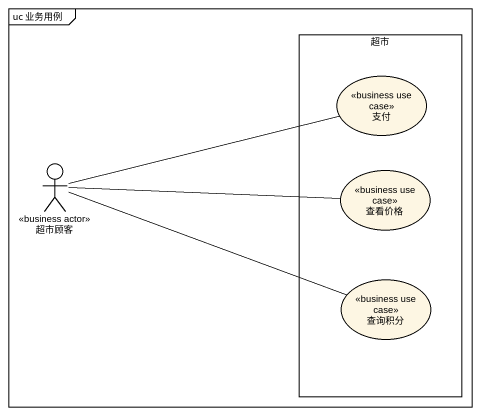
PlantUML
@startuml
mainframe uc 业务用例
rectangle 超市 {
  usecase 支付 <<business use case>>
  usecase 查看价格 <<business use case>>
  usecase 查询积分 <<business use case>>
}
actor 超市顾客 <<business actor>>
超市顾客 -right- 支付
超市顾客 -right- 查看价格
超市顾客 -right- 查询积分
@enduml
